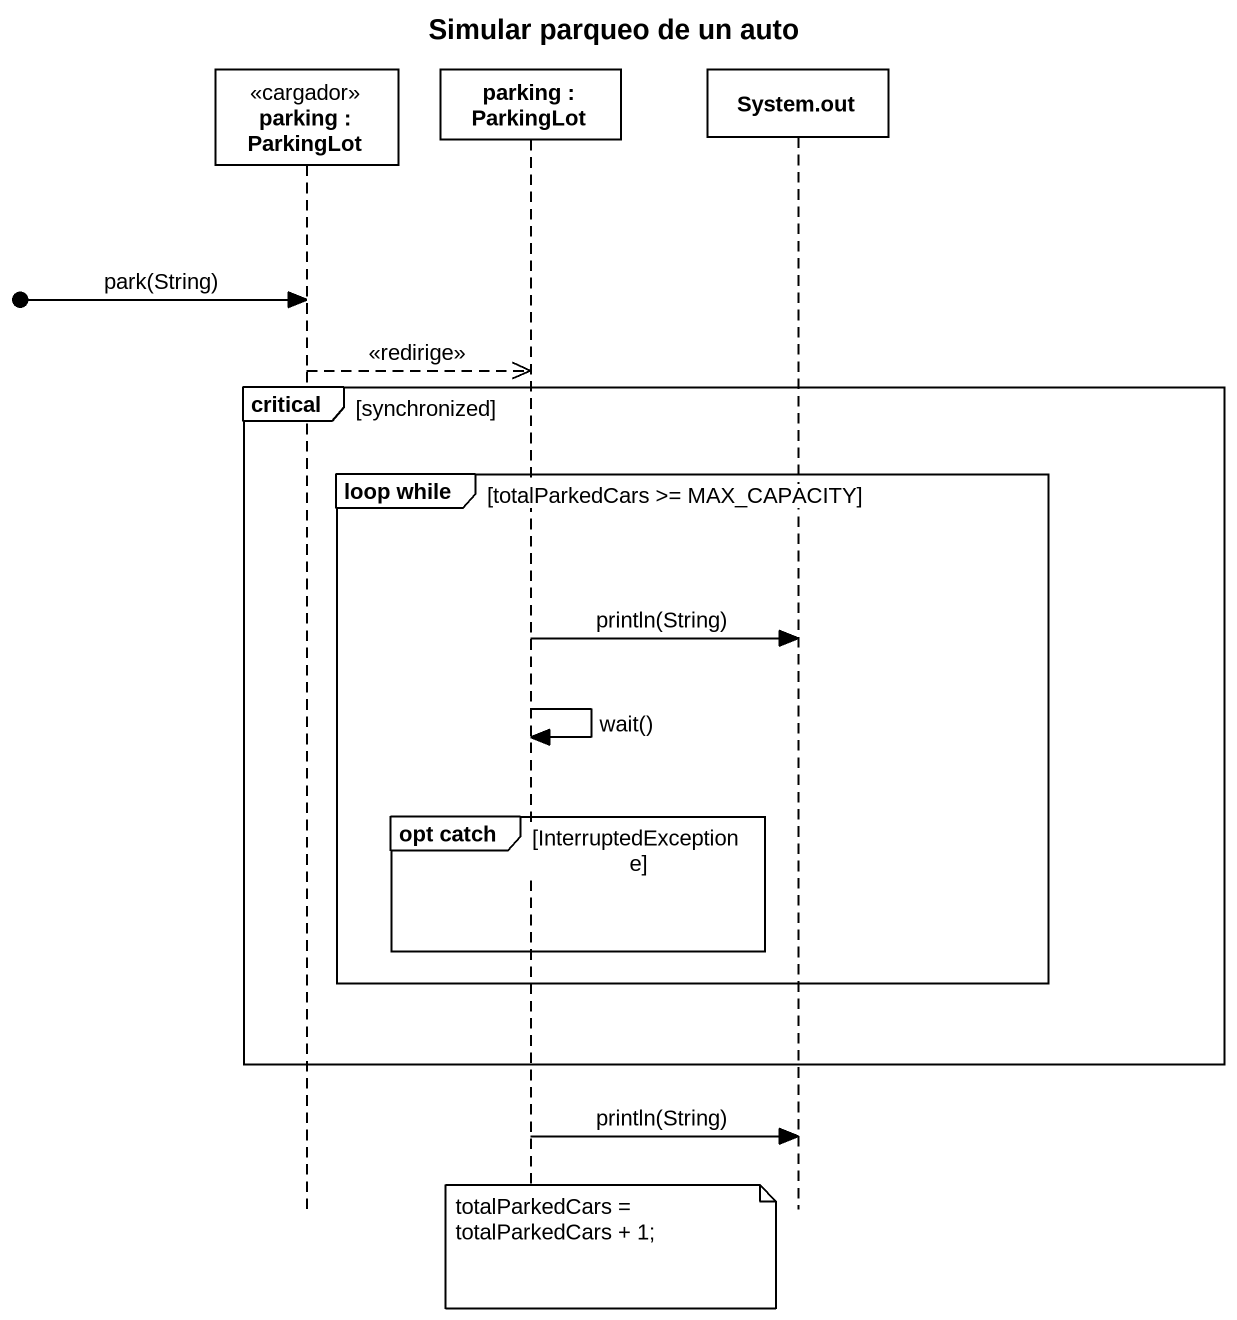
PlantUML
@startuml
title Simular parqueo de un auto
hide footbox
participant "parking : ParkingLot" as parking <<cargador>>
participant "parking : ParkingLot" as parking_2
participant "System.out" as System_out

[o-> parking : park(String)
parking -->> parking_2 : <<redirige>>
critical synchronized
  group loop while [totalParkedCars >= MAX_CAPACITY]
    parking_2 -> System_out : println(String)
    parking_2 -> parking_2 : wait()
    group opt catch [InterruptedException e]
    end
  end
end
parking_2 -> System_out : println(String)
note over parking_2 : totalParkedCars = totalParkedCars + 1;
@enduml
